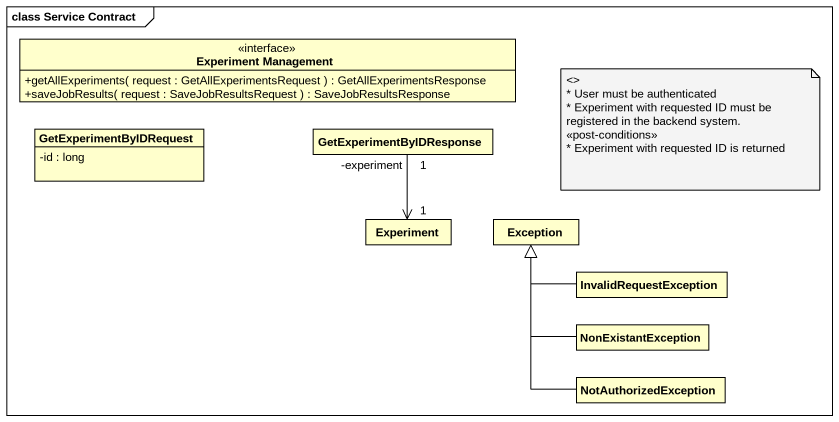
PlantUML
@startuml
mainframe class Service Contract
hide circle
hide empty members
skinparam classAttributeIconSize 0
interface "Experiment Management" as Experiment_Management {
  +getAllExperiments( request : GetAllExperimentsRequest ) : GetAllExperimentsResponse
  +saveJobResults( request : SaveJobResultsRequest ) : SaveJobResultsResponse
}
class GetExperimentByIDRequest {
  -id : long
}
class GetExperimentByIDResponse
class Experiment
class "Exception" as Exception_
class InvalidRequestException
class NonExistantException
class NotAuthorizedException
GetExperimentByIDResponse "1\n-experiment" --> "1" Experiment
InvalidRequestException -left-|> Exception_
NonExistantException -up-|> Exception_
NotAuthorizedException -up-|> Exception_
note as N1
  <>
  * User must be authenticated
  * Experiment with requested ID must be
  registered in the backend system.
  <<post-conditions>>
  * Experiment with requested ID is returned
end note
@enduml
